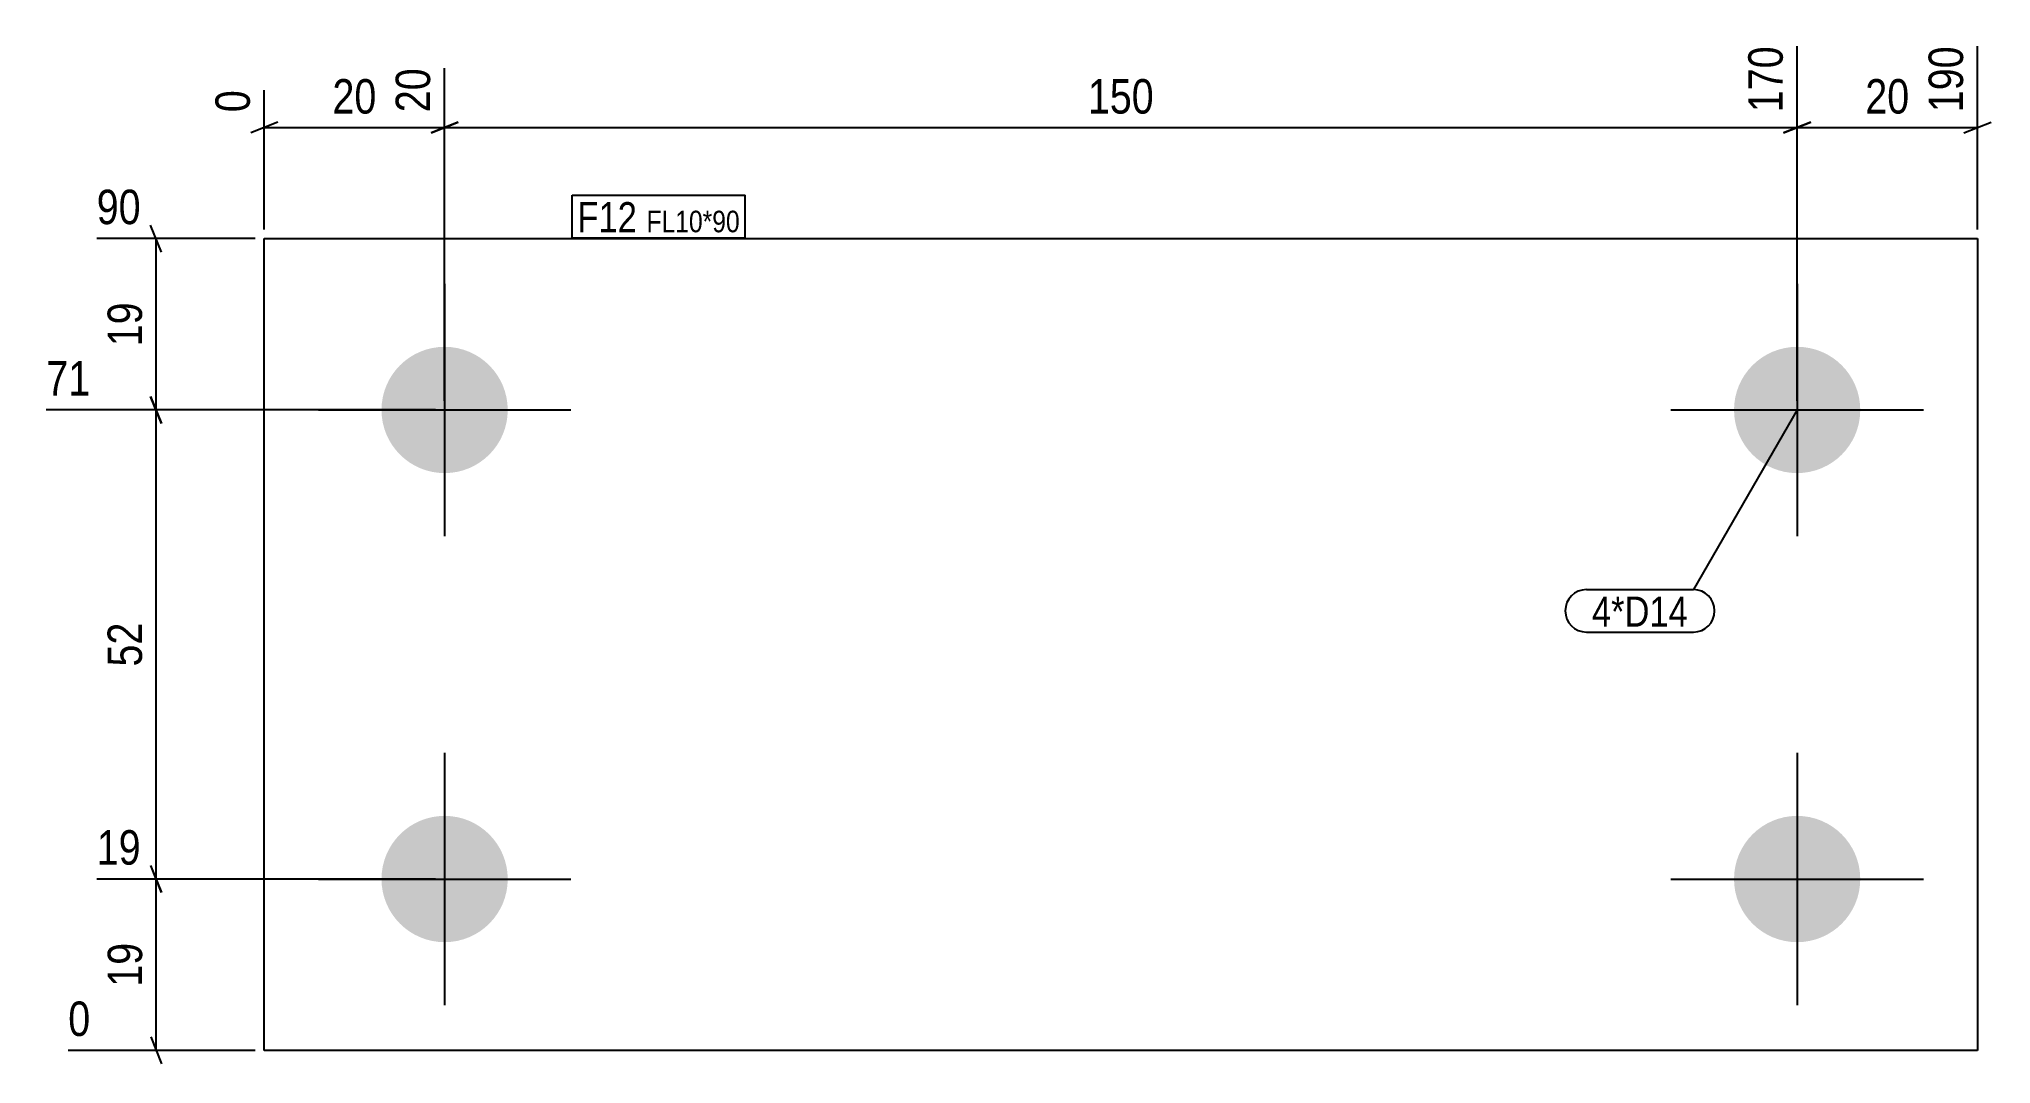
# Model space of a CAD drawing. Header units: millimetres. Extents: x 2 to 219, y 3 to 117.
import ezdxf

# ---------------------------------------------------------------- set-up
doc = ezdxf.new("R2010")
doc.units = ezdxf.units.MM
for name, color, linetype in [('MÅLSÆTNING', 7, 'Continuous'), ('STÅL', 7, 'Continuous'), ('TEKST', 7, 'Continuous')]:
    doc.layers.add(name, color=color, linetype=linetype)
doc.styles.add('Arial Narrow', font='ARIALN.TTF', dxfattribs={"height": 0.2})

msp = doc.modelspace()

# ---------------------------------------------------------------- hatches: boundary and pattern name
at = {"layer": 'STÅL', "linetype": 'Continuous'}
for points in [[(47.18, 82.5, -1), (47.18, 68.5, -1)], [(197.18, 82.5, -1), (197.18, 68.5, -1)], [(47.18, 30.5, -1), (47.18, 16.5, -1)], [(197.18, 30.5, -1), (197.18, 16.5, -1)]]:
    msp.add_hatch(color=3, dxfattribs=at).paths.add_polyline_path(points)

# ---------------------------------------------------------------- linework, layer by layer
at = {"layer": 'MÅLSÆTNING', "color": 7, "linetype": 'Continuous'}
for p, q in [((197.18, 76.5), (197.18, 115.82)), ((197.18, 76.5), (197.18, 115.82)), ((217.18, 95.5), (217.18, 115.82)), ((47.18, 76.5), (47.18, 113.38)), ((47.18, 76.5), (47.18, 113.38)), ((27.18, 95.5), (27.18, 110.94)), ((28.68, 107.41), (25.68, 106.21)), ((27.18, 106.81), (47.18, 106.81)), ((48.68, 107.41), (45.67, 106.21)), ((45.67, 106.21), (48.68, 107.41)), ((47.18, 106.81), (197.18, 106.81)), ((198.68, 107.41), (195.68, 106.21)), ((195.68, 106.21), (198.68, 107.41)), ((197.18, 106.81), (217.18, 106.81)), ((215.68, 106.21), (218.68, 107.41)), ((15.78, 93), (14.57, 96)), ((26.18, 94.5), (8.6, 94.5)), ((15.18, 75.5), (15.18, 94.5)), ((14.57, 77), (15.78, 74)), ((15.78, 74), (14.57, 77)), ((46.18, 75.5), (3, 75.5)), ((46.18, 75.5), (3, 75.5)), ((15.78, 22), (14.58, 25)), ((46.18, 23.5), (8.6, 23.5)), ((15.18, 4.5), (15.18, 23.5)), ((26.18, 4.5), (5.44, 4.5)), ((14.58, 6), (15.78, 3))]:
    msp.add_line(p, q, dxfattribs=at)
at = {"layer": 'STÅL', "color": 2, "linetype": 'Continuous'}
for p, q in [((27.18, 4.5), (27.18, 94.5)), ((27.18, 94.5), (217.18, 94.5)), ((217.18, 94.5), (217.18, 4.5)), ((217.18, 4.5), (27.18, 4.5))]:
    msp.add_line(p, q, dxfattribs=at)
at = {"layer": 'STÅL', "color": 3, "linetype": 'Continuous'}
for p, q in [((47.18, 89.5), (47.18, 61.5)), ((197.18, 89.5), (197.18, 61.5)), ((33.18, 75.5), (61.18, 75.5)), ((183.18, 75.5), (211.18, 75.5)), ((47.18, 37.5), (47.18, 9.5)), ((197.18, 37.5), (197.18, 9.5)), ((33.18, 23.5), (61.18, 23.5)), ((183.18, 23.5), (211.18, 23.5))]:
    msp.add_line(p, q, dxfattribs=at)

# ---------------------------------------------------------------- wipeouts: each hides what was drawn before it
at = {"color": 0}
msp.add_wipeout([(185.08, 51.48), (185.08, 54.98), (174.42, 54.98), (174.42, 51.48)], dxfattribs=at).dxf.layer = 'TEKST'

# ---------------------------------------------------------------- next in the draw order: wipeouts: each hides what was drawn before it
at = {"color": 0, "linetype": 'Continuous'}
for points in [[(196.38, 116.62), (190.78, 116.62), (190.78, 107.71), (196.38, 107.71)], [(26.38, 111.74), (20.78, 111.74), (20.78, 107.71), (26.38, 107.71)], [(14.28, 95.3), (14.28, 100.9), (7.8, 100.9), (7.8, 95.3)], [(14.28, 24.3), (14.28, 29.9), (7.8, 29.9), (7.8, 24.3)]]:
    msp.add_wipeout(points, dxfattribs=at).dxf.layer = 'MÅLSÆTNING'
at = {"color": 0}
for points, layer in [([(40.41, 107.56), (40.41, 113.16), (33.94, 113.16), (33.94, 107.56)], 'MÅLSÆTNING'), ([(126.63, 107.56), (126.63, 113.16), (117.72, 113.16), (117.72, 107.56)], 'MÅLSÆTNING'), ([(210.41, 107.56), (210.41, 113.16), (203.94, 113.16), (203.94, 107.56)], 'MÅLSÆTNING'), ([(14.42, 88.24), (8.82, 88.24), (8.82, 81.76), (14.42, 81.76)], 'MÅLSÆTNING'), ([(14.43, 17.24), (8.83, 17.24), (8.83, 10.76), (14.43, 10.76)], 'MÅLSÆTNING'), ([(68.52, 95.2), (68.52, 98.7), (61.91, 98.7), (61.91, 95.2)], 'TEKST'), ([(185.08, 51.48), (185.08, 54.98), (174.42, 54.98), (174.42, 51.48)], 'TEKST')]:
    msp.add_wipeout(points, dxfattribs=at).dxf.layer = layer

# ---------------------------------------------------------------- next in the draw order: linework, layer by layer
at = {"layer": 'MÅLSÆTNING', "color": 7, "linetype": 'Continuous'}
for p, q in [((15.18, 23.5), (15.18, 75.5)), ((14.57, 25), (15.78, 22)), ((46.18, 23.5), (8.6, 23.5))]:
    msp.add_line(p, q, dxfattribs=at)
at = {"layer": 'TEKST', "color": 7, "linetype": 'Continuous'}
for p, q in [((197.18, 75.5), (185.68, 55.58)), ((173.82, 55.58), (185.68, 55.58)), ((173.82, 50.88), (185.68, 50.88))]:
    msp.add_line(p, q, dxfattribs=at)
for centre, start, end in [((173.82, 53.23), 90, 270), ((185.68, 53.23), 270, 90)]:
    msp.add_arc(centre, 2.35, start, end, dxfattribs=at)

# ---------------------------------------------------------------- next in the draw order: texts
at = {"layer": 'MÅLSÆTNING', "color": 3, "linetype": 'Continuous', "style": 'Arial Narrow'}
for s, height, p in [('170', 3.818, (195.58, 108.51)), ('0', 3.82, (25.58, 108.51))]:
    msp.add_text(s, height=height, rotation=90.0002, dxfattribs=at).set_placement(p)
at = {"layer": 'MÅLSÆTNING', "color": 3, "style": 'Arial Narrow'}
for s, p in [('20', (34.74, 108.36)), ('150', (118.52, 108.36)), ('20', (204.74, 108.36))]:
    msp.add_text(s, height=3.818, dxfattribs=at).set_placement(p)
at = {"layer": 'MÅLSÆTNING', "color": 3, "linetype": 'Continuous', "style": 'Arial Narrow'}
for s, p in [('90', (8.6, 96.1)), ('19', (8.6, 25.1))]:
    msp.add_text(s, height=3.818, dxfattribs=at).set_placement(p)
at = {"layer": 'MÅLSÆTNING', "color": 3, "style": 'Arial Narrow'}
msp.add_text('19', height=3.818, rotation=90.0002, dxfattribs=at).set_placement((13.62, 82.56))
at = {"layer": 'TEKST', "color": 3, "style": 'Arial Narrow'}
msp.add_text('4*D14', height=3.34, dxfattribs=at).set_placement((174.42, 51.48))

# ---------------------------------------------------------------- next in the draw order: wipeouts: each hides what was drawn before it
at = {"color": 0, "linetype": 'Continuous'}
for points in [[(216.38, 116.62), (210.78, 116.62), (210.78, 107.71), (216.38, 107.71)], [(46.37, 114.18), (40.77, 114.18), (40.77, 107.71), (46.37, 107.71)], [(8.68, 5.3), (8.68, 10.9), (4.64, 10.9), (4.64, 5.3)]]:
    msp.add_wipeout(points, dxfattribs=at).dxf.layer = 'MÅLSÆTNING'
at = {"color": 0}
msp.add_wipeout([(68.52, 95.2), (68.52, 98.7), (61.91, 98.7), (61.91, 95.2)], dxfattribs=at).dxf.layer = 'TEKST'

# ---------------------------------------------------------------- next in the draw order: linework, layer by layer
at = {"layer": 'TEKST', "color": 7, "linetype": 'Continuous'}
for p, q in [((61.31, 99.3), (80.53, 99.3)), ((61.31, 94.6), (61.31, 99.3))]:
    msp.add_line(p, q, dxfattribs=at)

# ---------------------------------------------------------------- next in the draw order: texts
at = {"layer": 'MÅLSÆTNING', "color": 3, "linetype": 'Continuous', "style": 'Arial Narrow'}
for s, p in [('190', (215.58, 108.51)), ('20', (45.57, 108.51))]:
    msp.add_text(s, height=3.818, rotation=90.0002, dxfattribs=at).set_placement(p)
at = {"layer": 'MÅLSÆTNING', "color": 3, "style": 'Arial Narrow'}
msp.add_text('19', height=3.818, rotation=90.0002, dxfattribs=at).set_placement((13.63, 11.56))
at = {"layer": 'MÅLSÆTNING', "color": 3, "linetype": 'Continuous', "style": 'Arial Narrow'}
msp.add_text('0', height=3.82, dxfattribs=at).set_placement((5.44, 6.1))
at = {"layer": 'TEKST', "color": 3, "style": 'Arial Narrow'}
msp.add_text('F12', height=3.34, dxfattribs=at).set_placement((61.91, 95.2))

# ---------------------------------------------------------------- next in the draw order: wipeouts: each hides what was drawn before it
at = {"color": 0, "linetype": 'Continuous'}
msp.add_wipeout([(8.67, 76.3), (8.67, 81.9), (2.2, 81.9), (2.2, 76.3)], dxfattribs=at).dxf.layer = 'MÅLSÆTNING'
at = {"color": 0}
for points, layer in [([(14.42, 52.74), (8.82, 52.74), (8.82, 46.26), (14.42, 46.26)], 'MÅLSÆTNING'), ([(79.93, 95.2), (79.93, 97.7), (69.57, 97.7), (69.57, 95.2)], 'TEKST')]:
    msp.add_wipeout(points, dxfattribs=at).dxf.layer = layer

# ---------------------------------------------------------------- next in the draw order: texts
at = {"layer": 'MÅLSÆTNING', "color": 3, "linetype": 'Continuous', "style": 'Arial Narrow'}
msp.add_text('71', height=3.818, dxfattribs=at).set_placement((3, 77.1))
at = {"layer": 'MÅLSÆTNING', "color": 3, "style": 'Arial Narrow'}
msp.add_text('52', height=3.818, rotation=90.0002, dxfattribs=at).set_placement((13.62, 47.06))

# ---------------------------------------------------------------- next in the draw order: wipeouts: each hides what was drawn before it
at = {"color": 0}
msp.add_wipeout([(79.93, 95.2), (79.93, 97.7), (69.57, 97.7), (69.57, 95.2)], dxfattribs=at).dxf.layer = 'TEKST'

# ---------------------------------------------------------------- next in the draw order: linework, layer by layer
at = {"layer": 'TEKST', "color": 7, "linetype": 'Continuous'}
for p, q in [((80.53, 94.6), (80.53, 99.3)), ((61.31, 94.6), (80.53, 94.6))]:
    msp.add_line(p, q, dxfattribs=at)

# ---------------------------------------------------------------- next in the draw order: texts
at = {"layer": 'TEKST', "color": 3, "style": 'Arial Narrow'}
msp.add_text('FL10*90', height=2.386, dxfattribs=at).set_placement((69.57, 95.2))

doc.saveas('drawing.dxf')
